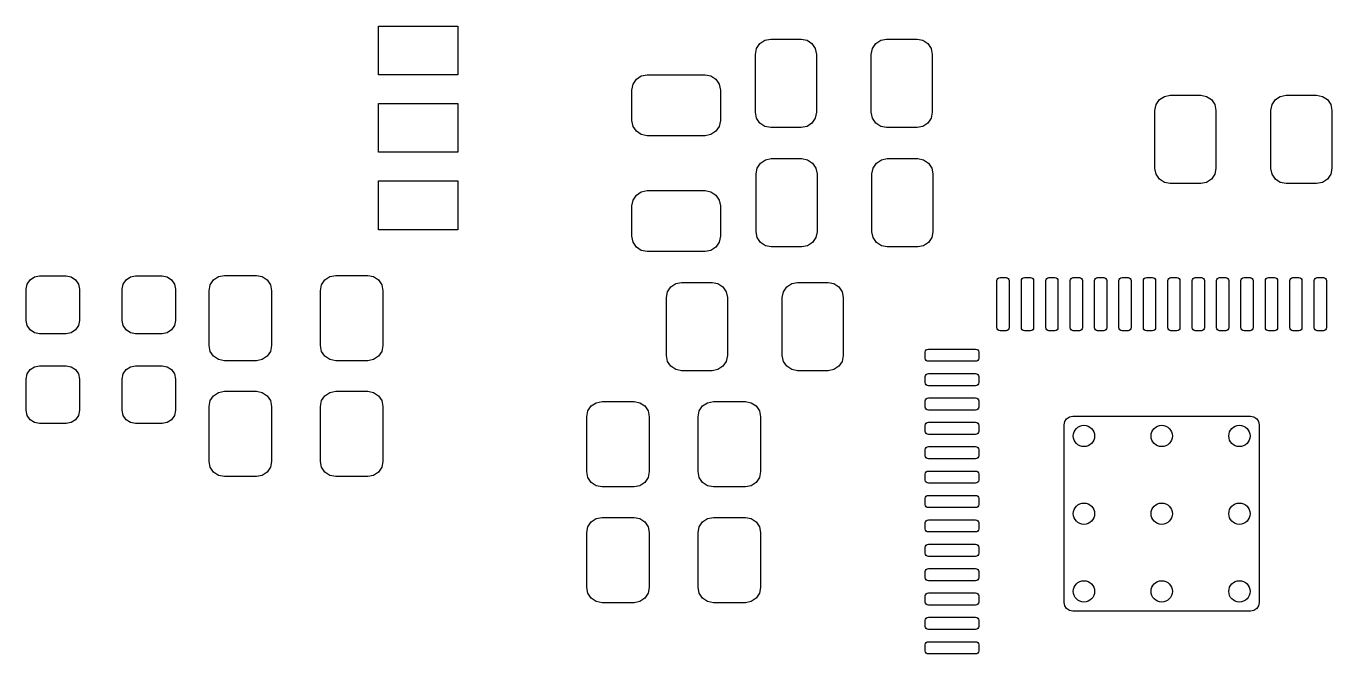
# Model space of a CAD drawing. Header units: inches. Extents: x 0.71 to 7.54, y -5.09 to -0.82.
# Drawn here: x 3.495 to 4.338, y -1.886 to -1.48 of the extents above; entities that cross this region are included whole.
import ezdxf

# ---------------------------------------------------------------- set-up
doc = ezdxf.new("R2010")
doc.units = ezdxf.units.IN
doc.header["$MEASUREMENT"] = 0
doc.layers.add('BLACK', color=250, linetype='CONTINUOUS')

msp = doc.modelspace()

# ---------------------------------------------------------------- linework, layer by layer
at = {"layer": 'BLACK', "linetype": 'CONTINUOUS'}
for p, q in [((3.7229, -1.51187), (3.7229, -1.48037)), ((3.7229, -1.48037), (3.77408, -1.48037)), ((3.77408, -1.48037), (3.77408, -1.51187)), ((3.96689, -1.49486), (3.96902, -1.49166)), ((3.96902, -1.49166), (3.97222, -1.48953)), ((3.97222, -1.48953), (3.97598, -1.48878)), ((3.97598, -1.48878), (3.99567, -1.48878)), ((3.99567, -1.48878), (3.99944, -1.48953)), ((3.99944, -1.48953), (4.00263, -1.49166)), ((4.00263, -1.49166), (4.00476, -1.49486)), ((4.04169, -1.49486), (4.04383, -1.49166)), ((4.04383, -1.49166), (4.04702, -1.48953)), ((4.04702, -1.48953), (4.05079, -1.48878)), ((4.05079, -1.48878), (4.07047, -1.48878)), ((4.07047, -1.48878), (4.07424, -1.48953)), ((4.07424, -1.48953), (4.07743, -1.49166)), ((4.07743, -1.49166), (4.07957, -1.49486)), ((3.96614, -1.49862), (3.96689, -1.49486)), ((3.96614, -1.53602), (3.96614, -1.49862)), ((4.00476, -1.49486), (4.00551, -1.49862)), ((4.00551, -1.49862), (4.00551, -1.53602)), ((4.04094, -1.49862), (4.04169, -1.49486)), ((4.04094, -1.53602), (4.04094, -1.49862)), ((4.07957, -1.49486), (4.08031, -1.49862)), ((4.08031, -1.49862), (4.08031, -1.53602)), ((3.77408, -1.51187), (3.7229, -1.51187)), ((3.88717, -1.51789), (3.8893, -1.51469)), ((3.8893, -1.51469), (3.89249, -1.51256)), ((3.89249, -1.51256), (3.89626, -1.51181)), ((3.89626, -1.51181), (3.93366, -1.51181)), ((3.93366, -1.51181), (3.93743, -1.51256)), ((3.93743, -1.51256), (3.94062, -1.51469)), ((3.94062, -1.51469), (3.94275, -1.51789)), ((3.88642, -1.52165), (3.88717, -1.51789)), ((3.88642, -1.54134), (3.88642, -1.52165)), ((3.94275, -1.51789), (3.9435, -1.52165)), ((3.9435, -1.52165), (3.9435, -1.54134)), ((4.23009, -1.52575), (4.23386, -1.525)), ((4.23386, -1.525), (4.25354, -1.525)), ((4.25354, -1.525), (4.25731, -1.52575)), ((4.30489, -1.52575), (4.30866, -1.525)), ((4.30866, -1.525), (4.32835, -1.525)), ((4.32835, -1.525), (4.33211, -1.52575)), ((3.7229, -1.56187), (3.7229, -1.53037)), ((3.7229, -1.53037), (3.77408, -1.53037)), ((3.77408, -1.53037), (3.77408, -1.56187)), ((4.22402, -1.53484), (4.22476, -1.53108)), ((4.22476, -1.53108), (4.2269, -1.52788)), ((4.2269, -1.52788), (4.23009, -1.52575)), ((4.25731, -1.52575), (4.2605, -1.52788)), ((4.2605, -1.52788), (4.26264, -1.53108)), ((4.26264, -1.53108), (4.26339, -1.53484)), ((4.29882, -1.53484), (4.29957, -1.53108)), ((4.29957, -1.53108), (4.3017, -1.52788)), ((4.3017, -1.52788), (4.30489, -1.52575)), ((4.33211, -1.52575), (4.33531, -1.52788)), ((4.33531, -1.52788), (4.33744, -1.53108)), ((4.33744, -1.53108), (4.33819, -1.53484)), ((3.88717, -1.54511), (3.88642, -1.54134)), ((3.9435, -1.54134), (3.94275, -1.54511)), ((3.96689, -1.53979), (3.96614, -1.53602)), ((3.96902, -1.54298), (3.96689, -1.53979)), ((4.00476, -1.53979), (4.00263, -1.54298)), ((4.00551, -1.53602), (4.00476, -1.53979)), ((4.04169, -1.53979), (4.04094, -1.53602)), ((4.04383, -1.54298), (4.04169, -1.53979)), ((4.07957, -1.53979), (4.07743, -1.54298)), ((4.08031, -1.53602), (4.07957, -1.53979)), ((4.22402, -1.57224), (4.22402, -1.53484)), ((4.26339, -1.53484), (4.26339, -1.57224)), ((4.29882, -1.57224), (4.29882, -1.53484)), ((4.33819, -1.53484), (4.33819, -1.57224)), ((3.8893, -1.5483), (3.88717, -1.54511)), ((3.89249, -1.55043), (3.8893, -1.5483)), ((3.89626, -1.55118), (3.89249, -1.55043)), ((3.93743, -1.55043), (3.93366, -1.55118)), ((3.94062, -1.5483), (3.93743, -1.55043)), ((3.94275, -1.54511), (3.94062, -1.5483)), ((3.97222, -1.54512), (3.96902, -1.54298)), ((3.97598, -1.54587), (3.97222, -1.54512)), ((3.99567, -1.54587), (3.97598, -1.54587)), ((3.99944, -1.54512), (3.99567, -1.54587)), ((4.00263, -1.54298), (3.99944, -1.54512)), ((4.04702, -1.54512), (4.04383, -1.54298)), ((4.05079, -1.54587), (4.04702, -1.54512)), ((4.07047, -1.54587), (4.05079, -1.54587)), ((4.07424, -1.54512), (4.07047, -1.54587)), ((4.07743, -1.54298), (4.07424, -1.54512)), ((3.93366, -1.55118), (3.89626, -1.55118)), ((3.77408, -1.56187), (3.7229, -1.56187)), ((3.96942, -1.56883), (3.97261, -1.56669)), ((3.97261, -1.56669), (3.97638, -1.56594)), ((3.97638, -1.56594), (3.99606, -1.56594)), ((3.99606, -1.56594), (3.99983, -1.56669)), ((3.99983, -1.56669), (4.00302, -1.56883)), ((4.04422, -1.56883), (4.04741, -1.56669)), ((4.04741, -1.56669), (4.05118, -1.56594)), ((4.05118, -1.56594), (4.07087, -1.56594)), ((4.07087, -1.56594), (4.07463, -1.56669)), ((4.07463, -1.56669), (4.07783, -1.56883)), ((3.96654, -1.57579), (3.96728, -1.57202)), ((3.96654, -1.61319), (3.96654, -1.57579)), ((3.96728, -1.57202), (3.96942, -1.56883)), ((4.00302, -1.56883), (4.00516, -1.57202)), ((4.00516, -1.57202), (4.00591, -1.57579)), ((4.00591, -1.57579), (4.00591, -1.61319)), ((4.04134, -1.57579), (4.04209, -1.57202)), ((4.04134, -1.61319), (4.04134, -1.57579)), ((4.04209, -1.57202), (4.04422, -1.56883)), ((4.07783, -1.56883), (4.07996, -1.57202)), ((4.07996, -1.57202), (4.08071, -1.57579)), ((4.08071, -1.57579), (4.08071, -1.61319)), ((4.22476, -1.57601), (4.22402, -1.57224)), ((4.26339, -1.57224), (4.26264, -1.57601)), ((4.29957, -1.57601), (4.29882, -1.57224)), ((4.33819, -1.57224), (4.33744, -1.57601)), ((3.7229, -1.61187), (3.7229, -1.58037)), ((3.7229, -1.58037), (3.77408, -1.58037)), ((3.77408, -1.58037), (3.77408, -1.61187)), ((4.2269, -1.5792), (4.22476, -1.57601)), ((4.23009, -1.58134), (4.2269, -1.5792)), ((4.23386, -1.58209), (4.23009, -1.58134)), ((4.25354, -1.58209), (4.23386, -1.58209)), ((4.25731, -1.58134), (4.25354, -1.58209)), ((4.2605, -1.5792), (4.25731, -1.58134)), ((4.26264, -1.57601), (4.2605, -1.5792)), ((4.3017, -1.5792), (4.29957, -1.57601)), ((4.30489, -1.58134), (4.3017, -1.5792)), ((4.30866, -1.58209), (4.30489, -1.58134)), ((4.32835, -1.58209), (4.30866, -1.58209)), ((4.33211, -1.58134), (4.32835, -1.58209)), ((4.33531, -1.5792), (4.33211, -1.58134)), ((4.33744, -1.57601), (4.33531, -1.5792)), ((3.88642, -1.59646), (3.88717, -1.59269)), ((3.88717, -1.59269), (3.8893, -1.5895)), ((3.8893, -1.5895), (3.89249, -1.58736)), ((3.89249, -1.58736), (3.89626, -1.58661)), ((3.89626, -1.58661), (3.93366, -1.58661)), ((3.93366, -1.58661), (3.93743, -1.58736)), ((3.93743, -1.58736), (3.94062, -1.5895)), ((3.94062, -1.5895), (3.94275, -1.59269)), ((3.94275, -1.59269), (3.9435, -1.59646)), ((3.88642, -1.61614), (3.88642, -1.59646)), ((3.9435, -1.59646), (3.9435, -1.61614)), ((3.77408, -1.61187), (3.7229, -1.61187)), ((3.88717, -1.61991), (3.88642, -1.61614)), ((3.9435, -1.61614), (3.94275, -1.61991)), ((3.96728, -1.61696), (3.96654, -1.61319)), ((3.96942, -1.62015), (3.96728, -1.61696)), ((4.00516, -1.61696), (4.00302, -1.62015)), ((4.00591, -1.61319), (4.00516, -1.61696)), ((4.04209, -1.61696), (4.04134, -1.61319)), ((4.04422, -1.62015), (4.04209, -1.61696)), ((4.07996, -1.61696), (4.07783, -1.62015)), ((4.08071, -1.61319), (4.07996, -1.61696)), ((3.8893, -1.6231), (3.88717, -1.61991)), ((3.89249, -1.62524), (3.8893, -1.6231)), ((3.89626, -1.62598), (3.89249, -1.62524)), ((3.93366, -1.62598), (3.89626, -1.62598)), ((3.93743, -1.62524), (3.93366, -1.62598)), ((3.94062, -1.6231), (3.93743, -1.62524)), ((3.94275, -1.61991), (3.94062, -1.6231)), ((3.97261, -1.62228), (3.96942, -1.62015)), ((3.97638, -1.62303), (3.97261, -1.62228)), ((3.99606, -1.62303), (3.97638, -1.62303)), ((3.99983, -1.62228), (3.99606, -1.62303)), ((4.00302, -1.62015), (3.99983, -1.62228)), ((4.04741, -1.62228), (4.04422, -1.62015)), ((4.05118, -1.62303), (4.04741, -1.62228)), ((4.07087, -1.62303), (4.05118, -1.62303)), ((4.07463, -1.62228), (4.07087, -1.62303)), ((4.07783, -1.62015), (4.07463, -1.62228)), ((3.49796, -1.64422), (3.50075, -1.64236)), ((3.50075, -1.64236), (3.50405, -1.6417)), ((3.50405, -1.6417), (3.52127, -1.6417)), ((3.52127, -1.6417), (3.52457, -1.64236)), ((3.52457, -1.64236), (3.52736, -1.64422)), ((3.55996, -1.64422), (3.56276, -1.64236)), ((3.56276, -1.64236), (3.56605, -1.6417)), ((3.56605, -1.6417), (3.58328, -1.6417)), ((3.58328, -1.6417), (3.58657, -1.64236)), ((3.58657, -1.64236), (3.58937, -1.64422)), ((3.61643, -1.64428), (3.61962, -1.64214)), ((3.61962, -1.64214), (3.62339, -1.64139)), ((3.62339, -1.64139), (3.64406, -1.64139)), ((3.64406, -1.64139), (3.64782, -1.64214)), ((3.64782, -1.64214), (3.65101, -1.64428)), ((3.68828, -1.64428), (3.69147, -1.64214)), ((3.69147, -1.64214), (3.69524, -1.64139)), ((3.69524, -1.64139), (3.71591, -1.64139)), ((3.71591, -1.64139), (3.71967, -1.64214)), ((3.71967, -1.64214), (3.72287, -1.64428)), ((4.1222, -1.64393), (4.12262, -1.64329)), ((4.12262, -1.64329), (4.12326, -1.64287)), ((4.12326, -1.64287), (4.12402, -1.64272)), ((4.12402, -1.64272), (4.12795, -1.64272)), ((4.12795, -1.64272), (4.12871, -1.64287)), ((4.12871, -1.64287), (4.12934, -1.64329)), ((4.12934, -1.64329), (4.12977, -1.64393)), ((4.13795, -1.64393), (4.13837, -1.64329)), ((4.13837, -1.64329), (4.13901, -1.64287)), ((4.13901, -1.64287), (4.13976, -1.64272)), ((4.13976, -1.64272), (4.1437, -1.64272)), ((4.1437, -1.64272), (4.14445, -1.64287)), ((4.14445, -1.64287), (4.14509, -1.64329)), ((4.14509, -1.64329), (4.14552, -1.64393)), ((4.15369, -1.64393), (4.15412, -1.64329)), ((4.15412, -1.64329), (4.15476, -1.64287)), ((4.15476, -1.64287), (4.15551, -1.64272)), ((4.15551, -1.64272), (4.15945, -1.64272)), ((4.15945, -1.64272), (4.1602, -1.64287)), ((4.1602, -1.64287), (4.16084, -1.64329)), ((4.16084, -1.64329), (4.16127, -1.64393)), ((4.16944, -1.64393), (4.16987, -1.64329)), ((4.16987, -1.64329), (4.17051, -1.64287)), ((4.17051, -1.64287), (4.17126, -1.64272)), ((4.17126, -1.64272), (4.1752, -1.64272)), ((4.1752, -1.64272), (4.17595, -1.64287)), ((4.17595, -1.64287), (4.17659, -1.64329)), ((4.17659, -1.64329), (4.17702, -1.64393)), ((4.18519, -1.64393), (4.18562, -1.64329)), ((4.18562, -1.64329), (4.18625, -1.64287)), ((4.18625, -1.64287), (4.18701, -1.64272)), ((4.18701, -1.64272), (4.19094, -1.64272)), ((4.19094, -1.64272), (4.1917, -1.64287)), ((4.1917, -1.64287), (4.19234, -1.64329)), ((4.19234, -1.64329), (4.19276, -1.64393)), ((4.20094, -1.64393), (4.20136, -1.64329)), ((4.20136, -1.64329), (4.202, -1.64287)), ((4.202, -1.64287), (4.20276, -1.64272)), ((4.20276, -1.64272), (4.20669, -1.64272)), ((4.20669, -1.64272), (4.20745, -1.64287)), ((4.20745, -1.64287), (4.20808, -1.64329)), ((4.20808, -1.64329), (4.20851, -1.64393)), ((4.21669, -1.64393), (4.21711, -1.64329)), ((4.21711, -1.64329), (4.21775, -1.64287)), ((4.21775, -1.64287), (4.2185, -1.64272)), ((4.2185, -1.64272), (4.22244, -1.64272)), ((4.22244, -1.64272), (4.22319, -1.64287)), ((4.22319, -1.64287), (4.22383, -1.64329)), ((4.22383, -1.64329), (4.22426, -1.64393)), ((4.23243, -1.64393), (4.23286, -1.64329)), ((4.23286, -1.64329), (4.2335, -1.64287)), ((4.2335, -1.64287), (4.23425, -1.64272)), ((4.23425, -1.64272), (4.23819, -1.64272)), ((4.23819, -1.64272), (4.23894, -1.64287)), ((4.23894, -1.64287), (4.23958, -1.64329)), ((4.23958, -1.64329), (4.24001, -1.64393)), ((4.24818, -1.64393), (4.24861, -1.64329)), ((4.24861, -1.64329), (4.24925, -1.64287)), ((4.24925, -1.64287), (4.25, -1.64272)), ((4.25, -1.64272), (4.25394, -1.64272)), ((4.25394, -1.64272), (4.25469, -1.64287)), ((4.25469, -1.64287), (4.25533, -1.64329)), ((4.25533, -1.64329), (4.25576, -1.64393)), ((4.26393, -1.64393), (4.26436, -1.64329)), ((4.26436, -1.64329), (4.26499, -1.64287)), ((4.26499, -1.64287), (4.26575, -1.64272)), ((4.26575, -1.64272), (4.26969, -1.64272)), ((4.26969, -1.64272), (4.27044, -1.64287)), ((4.27044, -1.64287), (4.27108, -1.64329)), ((4.27108, -1.64329), (4.2715, -1.64393)), ((4.27968, -1.64393), (4.2801, -1.64329)), ((4.2801, -1.64329), (4.28074, -1.64287)), ((4.28074, -1.64287), (4.2815, -1.64272)), ((4.2815, -1.64272), (4.28543, -1.64272)), ((4.28543, -1.64272), (4.28619, -1.64287)), ((4.28619, -1.64287), (4.28683, -1.64329)), ((4.28683, -1.64329), (4.28725, -1.64393)), ((4.29543, -1.64393), (4.29585, -1.64329)), ((4.29585, -1.64329), (4.29649, -1.64287)), ((4.29649, -1.64287), (4.29724, -1.64272)), ((4.29724, -1.64272), (4.30118, -1.64272)), ((4.30118, -1.64272), (4.30193, -1.64287)), ((4.30193, -1.64287), (4.30257, -1.64329)), ((4.30257, -1.64329), (4.303, -1.64393)), ((4.31117, -1.64393), (4.3116, -1.64329)), ((4.3116, -1.64329), (4.31224, -1.64287)), ((4.31224, -1.64287), (4.31299, -1.64272)), ((4.31299, -1.64272), (4.31693, -1.64272)), ((4.31693, -1.64272), (4.31768, -1.64287)), ((4.31768, -1.64287), (4.31832, -1.64329)), ((4.31832, -1.64329), (4.31875, -1.64393)), ((4.32692, -1.64393), (4.32735, -1.64329)), ((4.32735, -1.64329), (4.32799, -1.64287)), ((4.32799, -1.64287), (4.32874, -1.64272)), ((4.32874, -1.64272), (4.33268, -1.64272)), ((4.33268, -1.64272), (4.33343, -1.64287)), ((4.33343, -1.64287), (4.33407, -1.64329)), ((4.33407, -1.64329), (4.3345, -1.64393)), ((3.49543, -1.65031), (3.49609, -1.64702)), ((3.49543, -1.67049), (3.49543, -1.65031)), ((3.49609, -1.64702), (3.49796, -1.64422)), ((3.52736, -1.64422), (3.52923, -1.64702)), ((3.52923, -1.64702), (3.52988, -1.65031)), ((3.52988, -1.65031), (3.52988, -1.67049)), ((3.55744, -1.65031), (3.5581, -1.64702)), ((3.55744, -1.67049), (3.55744, -1.65031)), ((3.5581, -1.64702), (3.55996, -1.64422)), ((3.58937, -1.64422), (3.59123, -1.64702)), ((3.59123, -1.64702), (3.59189, -1.65031)), ((3.59189, -1.65031), (3.59189, -1.67049)), ((3.61354, -1.65124), (3.61429, -1.64747)), ((3.61354, -1.68667), (3.61354, -1.65124)), ((3.61429, -1.64747), (3.61643, -1.64428)), ((3.65101, -1.64428), (3.65315, -1.64747)), ((3.65315, -1.64747), (3.6539, -1.65124)), ((3.6539, -1.65124), (3.6539, -1.68667)), ((3.68539, -1.65124), (3.68614, -1.64747)), ((3.68539, -1.68667), (3.68539, -1.65124)), ((3.68614, -1.64747), (3.68828, -1.64428)), ((3.72287, -1.64428), (3.725, -1.64747)), ((3.725, -1.64747), (3.72575, -1.65124)), ((3.72575, -1.65124), (3.72575, -1.68667)), ((3.90941, -1.65194), (3.91154, -1.64875)), ((3.91154, -1.64875), (3.91474, -1.64662)), ((3.91474, -1.64662), (3.9185, -1.64587)), ((3.9185, -1.64587), (3.93819, -1.64587)), ((3.93819, -1.64587), (3.94196, -1.64662)), ((3.94196, -1.64662), (3.94515, -1.64875)), ((3.94515, -1.64875), (3.94728, -1.65194)), ((3.98421, -1.65194), (3.98635, -1.64875)), ((3.98635, -1.64875), (3.98954, -1.64662)), ((3.98954, -1.64662), (3.99331, -1.64587)), ((3.99331, -1.64587), (4.01299, -1.64587)), ((4.01299, -1.64587), (4.01676, -1.64662)), ((4.01676, -1.64662), (4.01995, -1.64875)), ((4.01995, -1.64875), (4.02209, -1.65194)), ((4.12205, -1.64469), (4.1222, -1.64393)), ((4.12205, -1.6752), (4.12205, -1.64469)), ((4.12977, -1.64393), (4.12992, -1.64469)), ((4.12992, -1.64469), (4.12992, -1.6752)), ((4.1378, -1.64469), (4.13795, -1.64393)), ((4.1378, -1.6752), (4.1378, -1.64469)), ((4.14552, -1.64393), (4.14567, -1.64469)), ((4.14567, -1.64469), (4.14567, -1.6752)), ((4.15354, -1.64469), (4.15369, -1.64393)), ((4.15354, -1.6752), (4.15354, -1.64469)), ((4.16127, -1.64393), (4.16142, -1.64469)), ((4.16142, -1.64469), (4.16142, -1.6752)), ((4.16929, -1.64469), (4.16944, -1.64393)), ((4.16929, -1.6752), (4.16929, -1.64469)), ((4.17702, -1.64393), (4.17717, -1.64469)), ((4.17717, -1.64469), (4.17717, -1.6752)), ((4.18504, -1.64469), (4.18519, -1.64393)), ((4.18504, -1.6752), (4.18504, -1.64469)), ((4.19276, -1.64393), (4.19291, -1.64469)), ((4.19291, -1.64469), (4.19291, -1.6752)), ((4.20079, -1.64469), (4.20094, -1.64393)), ((4.20079, -1.6752), (4.20079, -1.64469)), ((4.20851, -1.64393), (4.20866, -1.64469)), ((4.20866, -1.64469), (4.20866, -1.6752)), ((4.21654, -1.64469), (4.21669, -1.64393)), ((4.21654, -1.6752), (4.21654, -1.64469)), ((4.22426, -1.64393), (4.22441, -1.64469)), ((4.22441, -1.64469), (4.22441, -1.6752)), ((4.23228, -1.64469), (4.23243, -1.64393)), ((4.23228, -1.6752), (4.23228, -1.64469)), ((4.24001, -1.64393), (4.24016, -1.64469)), ((4.24016, -1.64469), (4.24016, -1.6752)), ((4.24803, -1.64469), (4.24818, -1.64393)), ((4.24803, -1.6752), (4.24803, -1.64469)), ((4.25576, -1.64393), (4.25591, -1.64469)), ((4.25591, -1.64469), (4.25591, -1.6752)), ((4.26378, -1.64469), (4.26393, -1.64393)), ((4.26378, -1.6752), (4.26378, -1.64469)), ((4.2715, -1.64393), (4.27165, -1.64469)), ((4.27165, -1.64469), (4.27165, -1.6752)), ((4.27953, -1.64469), (4.27968, -1.64393)), ((4.27953, -1.6752), (4.27953, -1.64469)), ((4.28725, -1.64393), (4.2874, -1.64469)), ((4.2874, -1.64469), (4.2874, -1.6752)), ((4.29528, -1.64469), (4.29543, -1.64393)), ((4.29528, -1.6752), (4.29528, -1.64469)), ((4.303, -1.64393), (4.30315, -1.64469)), ((4.30315, -1.64469), (4.30315, -1.6752)), ((4.31102, -1.64469), (4.31117, -1.64393)), ((4.31102, -1.6752), (4.31102, -1.64469)), ((4.31875, -1.64393), (4.3189, -1.64469)), ((4.3189, -1.64469), (4.3189, -1.6752)), ((4.32677, -1.64469), (4.32692, -1.64393)), ((4.32677, -1.6752), (4.32677, -1.64469)), ((4.3345, -1.64393), (4.33465, -1.64469)), ((4.33465, -1.64469), (4.33465, -1.6752)), ((3.90866, -1.65571), (3.90941, -1.65194)), ((3.90866, -1.69311), (3.90866, -1.65571)), ((3.94728, -1.65194), (3.94803, -1.65571)), ((3.94803, -1.65571), (3.94803, -1.69311)), ((3.98346, -1.65571), (3.98421, -1.65194)), ((3.98346, -1.69311), (3.98346, -1.65571)), ((4.02209, -1.65194), (4.02283, -1.65571)), ((4.02283, -1.65571), (4.02283, -1.69311)), ((3.49609, -1.67379), (3.49543, -1.67049)), ((3.49796, -1.67658), (3.49609, -1.67379)), ((3.50075, -1.67845), (3.49796, -1.67658)), ((3.52736, -1.67658), (3.52457, -1.67845)), ((3.52923, -1.67379), (3.52736, -1.67658)), ((3.52988, -1.67049), (3.52923, -1.67379)), ((3.5581, -1.67379), (3.55744, -1.67049)), ((3.55996, -1.67658), (3.5581, -1.67379)), ((3.56276, -1.67845), (3.55996, -1.67658)), ((3.58937, -1.67658), (3.58657, -1.67845)), ((3.59123, -1.67379), (3.58937, -1.67658)), ((3.59189, -1.67049), (3.59123, -1.67379)), ((4.1222, -1.67595), (4.12205, -1.6752)), ((4.12262, -1.67659), (4.1222, -1.67595)), ((4.12326, -1.67702), (4.12262, -1.67659)), ((4.12402, -1.67717), (4.12326, -1.67702)), ((4.12871, -1.67702), (4.12795, -1.67717)), ((4.12934, -1.67659), (4.12871, -1.67702)), ((4.12977, -1.67595), (4.12934, -1.67659)), ((4.12992, -1.6752), (4.12977, -1.67595)), ((4.13795, -1.67595), (4.1378, -1.6752)), ((4.13837, -1.67659), (4.13795, -1.67595)), ((4.13901, -1.67702), (4.13837, -1.67659)), ((4.13976, -1.67717), (4.13901, -1.67702)), ((4.14445, -1.67702), (4.1437, -1.67717)), ((4.14509, -1.67659), (4.14445, -1.67702)), ((4.14552, -1.67595), (4.14509, -1.67659)), ((4.14567, -1.6752), (4.14552, -1.67595)), ((4.15369, -1.67595), (4.15354, -1.6752)), ((4.15412, -1.67659), (4.15369, -1.67595)), ((4.15476, -1.67702), (4.15412, -1.67659)), ((4.15551, -1.67717), (4.15476, -1.67702)), ((4.1602, -1.67702), (4.15945, -1.67717)), ((4.16084, -1.67659), (4.1602, -1.67702)), ((4.16127, -1.67595), (4.16084, -1.67659)), ((4.16142, -1.6752), (4.16127, -1.67595)), ((4.16944, -1.67595), (4.16929, -1.6752)), ((4.16987, -1.67659), (4.16944, -1.67595)), ((4.17051, -1.67702), (4.16987, -1.67659)), ((4.17126, -1.67717), (4.17051, -1.67702)), ((4.17595, -1.67702), (4.1752, -1.67717)), ((4.17659, -1.67659), (4.17595, -1.67702)), ((4.17702, -1.67595), (4.17659, -1.67659)), ((4.17717, -1.6752), (4.17702, -1.67595)), ((4.18519, -1.67595), (4.18504, -1.6752)), ((4.18562, -1.67659), (4.18519, -1.67595)), ((4.18625, -1.67702), (4.18562, -1.67659)), ((4.18701, -1.67717), (4.18625, -1.67702)), ((4.1917, -1.67702), (4.19094, -1.67717)), ((4.19234, -1.67659), (4.1917, -1.67702)), ((4.19276, -1.67595), (4.19234, -1.67659)), ((4.19291, -1.6752), (4.19276, -1.67595)), ((4.20094, -1.67595), (4.20079, -1.6752)), ((4.20136, -1.67659), (4.20094, -1.67595)), ((4.202, -1.67702), (4.20136, -1.67659)), ((4.20276, -1.67717), (4.202, -1.67702)), ((4.20745, -1.67702), (4.20669, -1.67717)), ((4.20808, -1.67659), (4.20745, -1.67702)), ((4.20851, -1.67595), (4.20808, -1.67659)), ((4.20866, -1.6752), (4.20851, -1.67595)), ((4.21669, -1.67595), (4.21654, -1.6752)), ((4.21711, -1.67659), (4.21669, -1.67595)), ((4.21775, -1.67702), (4.21711, -1.67659)), ((4.2185, -1.67717), (4.21775, -1.67702)), ((4.22319, -1.67702), (4.22244, -1.67717)), ((4.22383, -1.67659), (4.22319, -1.67702)), ((4.22426, -1.67595), (4.22383, -1.67659)), ((4.22441, -1.6752), (4.22426, -1.67595)), ((4.23243, -1.67595), (4.23228, -1.6752)), ((4.23286, -1.67659), (4.23243, -1.67595)), ((4.2335, -1.67702), (4.23286, -1.67659)), ((4.23425, -1.67717), (4.2335, -1.67702)), ((4.23894, -1.67702), (4.23819, -1.67717)), ((4.23958, -1.67659), (4.23894, -1.67702)), ((4.24001, -1.67595), (4.23958, -1.67659)), ((4.24016, -1.6752), (4.24001, -1.67595)), ((4.24818, -1.67595), (4.24803, -1.6752)), ((4.24861, -1.67659), (4.24818, -1.67595)), ((4.24925, -1.67702), (4.24861, -1.67659)), ((4.25, -1.67717), (4.24925, -1.67702)), ((4.25469, -1.67702), (4.25394, -1.67717)), ((4.25533, -1.67659), (4.25469, -1.67702)), ((4.25576, -1.67595), (4.25533, -1.67659)), ((4.25591, -1.6752), (4.25576, -1.67595)), ((4.26393, -1.67595), (4.26378, -1.6752)), ((4.26436, -1.67659), (4.26393, -1.67595)), ((4.26499, -1.67702), (4.26436, -1.67659)), ((4.26575, -1.67717), (4.26499, -1.67702)), ((4.27044, -1.67702), (4.26969, -1.67717)), ((4.27108, -1.67659), (4.27044, -1.67702)), ((4.2715, -1.67595), (4.27108, -1.67659)), ((4.27165, -1.6752), (4.2715, -1.67595)), ((4.27968, -1.67595), (4.27953, -1.6752)), ((4.2801, -1.67659), (4.27968, -1.67595)), ((4.28074, -1.67702), (4.2801, -1.67659)), ((4.2815, -1.67717), (4.28074, -1.67702)), ((4.28619, -1.67702), (4.28543, -1.67717)), ((4.28683, -1.67659), (4.28619, -1.67702)), ((4.28725, -1.67595), (4.28683, -1.67659)), ((4.2874, -1.6752), (4.28725, -1.67595)), ((4.29543, -1.67595), (4.29528, -1.6752)), ((4.29585, -1.67659), (4.29543, -1.67595)), ((4.29649, -1.67702), (4.29585, -1.67659)), ((4.29724, -1.67717), (4.29649, -1.67702)), ((4.30193, -1.67702), (4.30118, -1.67717)), ((4.30257, -1.67659), (4.30193, -1.67702)), ((4.303, -1.67595), (4.30257, -1.67659)), ((4.30315, -1.6752), (4.303, -1.67595)), ((4.31117, -1.67595), (4.31102, -1.6752)), ((4.3116, -1.67659), (4.31117, -1.67595)), ((4.31224, -1.67702), (4.3116, -1.67659)), ((4.31299, -1.67717), (4.31224, -1.67702)), ((4.31768, -1.67702), (4.31693, -1.67717)), ((4.31832, -1.67659), (4.31768, -1.67702)), ((4.31875, -1.67595), (4.31832, -1.67659)), ((4.3189, -1.6752), (4.31875, -1.67595)), ((4.32692, -1.67595), (4.32677, -1.6752)), ((4.32735, -1.67659), (4.32692, -1.67595)), ((4.32799, -1.67702), (4.32735, -1.67659)), ((4.32874, -1.67717), (4.32799, -1.67702)), ((4.33343, -1.67702), (4.33268, -1.67717)), ((4.33407, -1.67659), (4.33343, -1.67702)), ((4.3345, -1.67595), (4.33407, -1.67659)), ((4.33465, -1.6752), (4.3345, -1.67595)), ((3.50405, -1.6791), (3.50075, -1.67845)), ((3.52127, -1.6791), (3.50405, -1.6791)), ((3.52457, -1.67845), (3.52127, -1.6791)), ((3.56605, -1.6791), (3.56276, -1.67845)), ((3.58328, -1.6791), (3.56605, -1.6791)), ((3.58657, -1.67845), (3.58328, -1.6791)), ((4.12795, -1.67717), (4.12402, -1.67717)), ((4.1437, -1.67717), (4.13976, -1.67717)), ((4.15945, -1.67717), (4.15551, -1.67717)), ((4.1752, -1.67717), (4.17126, -1.67717)), ((4.19094, -1.67717), (4.18701, -1.67717)), ((4.20669, -1.67717), (4.20276, -1.67717)), ((4.22244, -1.67717), (4.2185, -1.67717)), ((4.23819, -1.67717), (4.23425, -1.67717)), ((4.25394, -1.67717), (4.25, -1.67717)), ((4.26969, -1.67717), (4.26575, -1.67717)), ((4.28543, -1.67717), (4.2815, -1.67717)), ((4.30118, -1.67717), (4.29724, -1.67717)), ((4.31693, -1.67717), (4.31299, -1.67717)), ((4.33268, -1.67717), (4.32874, -1.67717)), ((3.61429, -1.69044), (3.61354, -1.68667)), ((3.61643, -1.69363), (3.61429, -1.69044)), ((3.61962, -1.69576), (3.61643, -1.69363)), ((3.65101, -1.69363), (3.64782, -1.69576)), ((3.65315, -1.69044), (3.65101, -1.69363)), ((3.6539, -1.68667), (3.65315, -1.69044)), ((3.68614, -1.69044), (3.68539, -1.68667)), ((3.68828, -1.69363), (3.68614, -1.69044)), ((3.69147, -1.69576), (3.68828, -1.69363)), ((3.72287, -1.69363), (3.71967, -1.69576)), ((3.725, -1.69044), (3.72287, -1.69363)), ((3.72575, -1.68667), (3.725, -1.69044)), ((3.90941, -1.69688), (3.90866, -1.69311)), ((3.94803, -1.69311), (3.94728, -1.69688)), ((3.98421, -1.69688), (3.98346, -1.69311)), ((4.02283, -1.69311), (4.02209, -1.69688)), ((4.07579, -1.69094), (4.07594, -1.69019)), ((4.07579, -1.69488), (4.07579, -1.69094)), ((4.07594, -1.69019), (4.07636, -1.68955)), ((4.07636, -1.68955), (4.077, -1.68913)), ((4.077, -1.68913), (4.07776, -1.68898)), ((4.07776, -1.68898), (4.10827, -1.68898)), ((4.10827, -1.68898), (4.10902, -1.68913)), ((4.10902, -1.68913), (4.10966, -1.68955)), ((4.10966, -1.68955), (4.11009, -1.69019)), ((4.11009, -1.69019), (4.11024, -1.69094)), ((4.11024, -1.69094), (4.11024, -1.69488)), ((3.49609, -1.70502), (3.49796, -1.70222)), ((3.49796, -1.70222), (3.50075, -1.70036)), ((3.50075, -1.70036), (3.50405, -1.6997)), ((3.50405, -1.6997), (3.52127, -1.6997)), ((3.52127, -1.6997), (3.52457, -1.70036)), ((3.52457, -1.70036), (3.52736, -1.70222)), ((3.52736, -1.70222), (3.52923, -1.70502)), ((3.5581, -1.70502), (3.55996, -1.70222)), ((3.55996, -1.70222), (3.56276, -1.70036)), ((3.56276, -1.70036), (3.56605, -1.6997)), ((3.56605, -1.6997), (3.58328, -1.6997)), ((3.58328, -1.6997), (3.58657, -1.70036)), ((3.58657, -1.70036), (3.58937, -1.70222)), ((3.58937, -1.70222), (3.59123, -1.70502)), ((3.62339, -1.69651), (3.61962, -1.69576)), ((3.64406, -1.69651), (3.62339, -1.69651)), ((3.64782, -1.69576), (3.64406, -1.69651)), ((3.69524, -1.69651), (3.69147, -1.69576)), ((3.71591, -1.69651), (3.69524, -1.69651)), ((3.71967, -1.69576), (3.71591, -1.69651)), ((3.91154, -1.70007), (3.90941, -1.69688)), ((3.91474, -1.7022), (3.91154, -1.70007)), ((3.9185, -1.70295), (3.91474, -1.7022)), ((3.94196, -1.7022), (3.93819, -1.70295)), ((3.94515, -1.70007), (3.94196, -1.7022)), ((3.94728, -1.69688), (3.94515, -1.70007)), ((3.98635, -1.70007), (3.98421, -1.69688)), ((3.98954, -1.7022), (3.98635, -1.70007)), ((3.99331, -1.70295), (3.98954, -1.7022)), ((4.01676, -1.7022), (4.01299, -1.70295)), ((4.01995, -1.70007), (4.01676, -1.7022)), ((4.02209, -1.69688), (4.01995, -1.70007)), ((4.07594, -1.69564), (4.07579, -1.69488)), ((4.07636, -1.69627), (4.07594, -1.69564)), ((4.077, -1.6967), (4.07636, -1.69627)), ((4.07776, -1.69685), (4.077, -1.6967)), ((4.10827, -1.69685), (4.07776, -1.69685)), ((4.10902, -1.6967), (4.10827, -1.69685)), ((4.10966, -1.69627), (4.10902, -1.6967)), ((4.11009, -1.69564), (4.10966, -1.69627)), ((4.11024, -1.69488), (4.11009, -1.69564)), ((3.49543, -1.70831), (3.49609, -1.70502)), ((3.49543, -1.72849), (3.49543, -1.70831)), ((3.52923, -1.70502), (3.52988, -1.70831)), ((3.52988, -1.70831), (3.52988, -1.72849)), ((3.55744, -1.70831), (3.5581, -1.70502)), ((3.55744, -1.72849), (3.55744, -1.70831)), ((3.59123, -1.70502), (3.59189, -1.70831)), ((3.59189, -1.70831), (3.59189, -1.72849)), ((3.93819, -1.70295), (3.9185, -1.70295)), ((4.01299, -1.70295), (3.99331, -1.70295)), ((4.07579, -1.70669), (4.07594, -1.70594)), ((4.07579, -1.71063), (4.07579, -1.70669)), ((4.07594, -1.71138), (4.07579, -1.71063)), ((4.07594, -1.70594), (4.07636, -1.7053)), ((4.07636, -1.7053), (4.077, -1.70487)), ((4.077, -1.70487), (4.07776, -1.70472)), ((4.07776, -1.70472), (4.10827, -1.70472)), ((4.10827, -1.70472), (4.10902, -1.70487)), ((4.10902, -1.70487), (4.10966, -1.7053)), ((4.10966, -1.7053), (4.11009, -1.70594)), ((4.11009, -1.70594), (4.11024, -1.70669)), ((4.11024, -1.71063), (4.11009, -1.71138)), ((4.11024, -1.70669), (4.11024, -1.71063)), ((3.61429, -1.72227), (3.61643, -1.71908)), ((3.61643, -1.71908), (3.61962, -1.71695)), ((3.61962, -1.71695), (3.62339, -1.7162)), ((3.62339, -1.7162), (3.64406, -1.7162)), ((3.64406, -1.7162), (3.64782, -1.71695)), ((3.64782, -1.71695), (3.65101, -1.71908)), ((3.65101, -1.71908), (3.65315, -1.72227)), ((3.68614, -1.72227), (3.68828, -1.71908)), ((3.68828, -1.71908), (3.69147, -1.71695)), ((3.69147, -1.71695), (3.69524, -1.7162)), ((3.69524, -1.7162), (3.71591, -1.7162)), ((3.71591, -1.7162), (3.71967, -1.71695)), ((3.71967, -1.71695), (3.72287, -1.71908)), ((3.72287, -1.71908), (3.725, -1.72227)), ((4.07636, -1.71202), (4.07594, -1.71138)), ((4.077, -1.71245), (4.07636, -1.71202)), ((4.07776, -1.7126), (4.077, -1.71245)), ((4.10827, -1.7126), (4.07776, -1.7126)), ((4.10902, -1.71245), (4.10827, -1.7126)), ((4.10966, -1.71202), (4.10902, -1.71245)), ((4.11009, -1.71138), (4.10966, -1.71202)), ((3.61354, -1.72604), (3.61429, -1.72227)), ((3.61354, -1.76147), (3.61354, -1.72604)), ((3.65315, -1.72227), (3.6539, -1.72604)), ((3.6539, -1.72604), (3.6539, -1.76147)), ((3.68539, -1.72604), (3.68614, -1.72227)), ((3.68539, -1.76147), (3.68539, -1.72604)), ((3.725, -1.72227), (3.72575, -1.72604)), ((3.72575, -1.72604), (3.72575, -1.76147)), ((3.85803, -1.72891), (3.86017, -1.72572)), ((3.86017, -1.72572), (3.86336, -1.72358)), ((3.86336, -1.72358), (3.86713, -1.72283)), ((3.86713, -1.72283), (3.8878, -1.72283)), ((3.8878, -1.72283), (3.89156, -1.72358)), ((3.89156, -1.72358), (3.89475, -1.72572)), ((3.89475, -1.72572), (3.89689, -1.72891)), ((3.92988, -1.72891), (3.93202, -1.72572)), ((3.93202, -1.72572), (3.93521, -1.72358)), ((3.93521, -1.72358), (3.93898, -1.72283)), ((3.93898, -1.72283), (3.95965, -1.72283)), ((3.95965, -1.72283), (3.96341, -1.72358)), ((3.96341, -1.72358), (3.96661, -1.72572)), ((3.96661, -1.72572), (3.96874, -1.72891)), ((4.07579, -1.72244), (4.07594, -1.72169)), ((4.07579, -1.72638), (4.07579, -1.72244)), ((4.07594, -1.72713), (4.07579, -1.72638)), ((4.07594, -1.72169), (4.07636, -1.72105)), ((4.07636, -1.72777), (4.07594, -1.72713)), ((4.07636, -1.72105), (4.077, -1.72062)), ((4.077, -1.72062), (4.07776, -1.72047)), ((4.07776, -1.72047), (4.10827, -1.72047)), ((4.10827, -1.72047), (4.10902, -1.72062)), ((4.10902, -1.72062), (4.10966, -1.72105)), ((4.10966, -1.72105), (4.11009, -1.72169)), ((4.11009, -1.72713), (4.10966, -1.72777)), ((4.11009, -1.72169), (4.11024, -1.72244)), ((4.11024, -1.72638), (4.11009, -1.72713)), ((4.11024, -1.72244), (4.11024, -1.72638)), ((3.49609, -1.73179), (3.49543, -1.72849)), ((3.49796, -1.73458), (3.49609, -1.73179)), ((3.50075, -1.73645), (3.49796, -1.73458)), ((3.52736, -1.73458), (3.52457, -1.73645)), ((3.52923, -1.73179), (3.52736, -1.73458)), ((3.52988, -1.72849), (3.52923, -1.73179)), ((3.5581, -1.73179), (3.55744, -1.72849)), ((3.55996, -1.73458), (3.5581, -1.73179)), ((3.56276, -1.73645), (3.55996, -1.73458)), ((3.58937, -1.73458), (3.58657, -1.73645)), ((3.59123, -1.73179), (3.58937, -1.73458)), ((3.59189, -1.72849), (3.59123, -1.73179)), ((3.85728, -1.73268), (3.85803, -1.72891)), ((3.85728, -1.76811), (3.85728, -1.73268)), ((3.89689, -1.72891), (3.89764, -1.73268)), ((3.89764, -1.73268), (3.89764, -1.76811)), ((3.92913, -1.73268), (3.92988, -1.72891)), ((3.92913, -1.76811), (3.92913, -1.73268)), ((3.96874, -1.72891), (3.96949, -1.73268)), ((3.96949, -1.73268), (3.96949, -1.76811)), ((4.077, -1.7282), (4.07636, -1.72777)), ((4.07776, -1.72835), (4.077, -1.7282)), ((4.10827, -1.72835), (4.07776, -1.72835)), ((4.10902, -1.7282), (4.10827, -1.72835)), ((4.10966, -1.72777), (4.10902, -1.7282)), ((4.16535, -1.73795), (4.16579, -1.73578)), ((4.16579, -1.73578), (4.16701, -1.73394)), ((4.16701, -1.73394), (4.16885, -1.73272)), ((4.16885, -1.73272), (4.17102, -1.73228)), ((4.17102, -1.73228), (4.28567, -1.73228)), ((4.28567, -1.73228), (4.28784, -1.73272)), ((4.28784, -1.73272), (4.28968, -1.73394)), ((4.28968, -1.73394), (4.29091, -1.73578)), ((4.29091, -1.73578), (4.29134, -1.73795)), ((3.50405, -1.7371), (3.50075, -1.73645)), ((3.52127, -1.7371), (3.50405, -1.7371)), ((3.52457, -1.73645), (3.52127, -1.7371)), ((3.56605, -1.7371), (3.56276, -1.73645)), ((3.58328, -1.7371), (3.56605, -1.7371)), ((3.58657, -1.73645), (3.58328, -1.7371)), ((4.07579, -1.73819), (4.07594, -1.73744)), ((4.07579, -1.74213), (4.07579, -1.73819)), ((4.07594, -1.74288), (4.07579, -1.74213)), ((4.07594, -1.73744), (4.07636, -1.7368)), ((4.07636, -1.74352), (4.07594, -1.74288)), ((4.07636, -1.7368), (4.077, -1.73637)), ((4.077, -1.74394), (4.07636, -1.74352)), ((4.077, -1.73637), (4.07776, -1.73622)), ((4.07776, -1.74409), (4.077, -1.74394)), ((4.07776, -1.73622), (4.10827, -1.73622)), ((4.10827, -1.74409), (4.07776, -1.74409)), ((4.10827, -1.73622), (4.10902, -1.73637)), ((4.10902, -1.74394), (4.10827, -1.74409)), ((4.10902, -1.73637), (4.10966, -1.7368)), ((4.10966, -1.74352), (4.10902, -1.74394)), ((4.10966, -1.7368), (4.11009, -1.73744)), ((4.11009, -1.74288), (4.10966, -1.74352)), ((4.11009, -1.73744), (4.11024, -1.73819)), ((4.11024, -1.74213), (4.11009, -1.74288)), ((4.11024, -1.73819), (4.11024, -1.74213)), ((4.16535, -1.8526), (4.16535, -1.73795)), ((4.29134, -1.73795), (4.29134, -1.8526)), ((4.07594, -1.75318), (4.07636, -1.75255)), ((4.07636, -1.75255), (4.077, -1.75212)), ((4.077, -1.75212), (4.07776, -1.75197)), ((4.07776, -1.75197), (4.10827, -1.75197)), ((4.10827, -1.75197), (4.10902, -1.75212)), ((4.10902, -1.75212), (4.10966, -1.75255)), ((4.10966, -1.75255), (4.11009, -1.75318)), ((4.07579, -1.75394), (4.07594, -1.75318)), ((4.07579, -1.75787), (4.07579, -1.75394)), ((4.07594, -1.75863), (4.07579, -1.75787)), ((4.07636, -1.75927), (4.07594, -1.75863)), ((4.077, -1.75969), (4.07636, -1.75927)), ((4.07776, -1.75984), (4.077, -1.75969)), ((4.10827, -1.75984), (4.07776, -1.75984)), ((4.10902, -1.75969), (4.10827, -1.75984)), ((4.10966, -1.75927), (4.10902, -1.75969)), ((4.11009, -1.75863), (4.10966, -1.75927)), ((4.11009, -1.75318), (4.11024, -1.75394)), ((4.11024, -1.75787), (4.11009, -1.75863)), ((4.11024, -1.75394), (4.11024, -1.75787)), ((3.61429, -1.76524), (3.61354, -1.76147)), ((3.61643, -1.76843), (3.61429, -1.76524)), ((3.61962, -1.77057), (3.61643, -1.76843)), ((3.65101, -1.76843), (3.64782, -1.77057)), ((3.65315, -1.76524), (3.65101, -1.76843)), ((3.6539, -1.76147), (3.65315, -1.76524)), ((3.68614, -1.76524), (3.68539, -1.76147)), ((3.68828, -1.76843), (3.68614, -1.76524)), ((3.69147, -1.77057), (3.68828, -1.76843)), ((3.72287, -1.76843), (3.71967, -1.77057)), ((3.725, -1.76524), (3.72287, -1.76843)), ((3.72575, -1.76147), (3.725, -1.76524)), ((3.85803, -1.77188), (3.85728, -1.76811)), ((3.89764, -1.76811), (3.89689, -1.77188)), ((3.92988, -1.77188), (3.92913, -1.76811)), ((3.96949, -1.76811), (3.96874, -1.77188)), ((4.07579, -1.76969), (4.07594, -1.76893)), ((4.07579, -1.77362), (4.07579, -1.76969)), ((4.07594, -1.76893), (4.07636, -1.76829)), ((4.07636, -1.76829), (4.077, -1.76787)), ((4.077, -1.76787), (4.07776, -1.76772)), ((4.07776, -1.76772), (4.10827, -1.76772)), ((4.10827, -1.76772), (4.10902, -1.76787)), ((4.10902, -1.76787), (4.10966, -1.76829)), ((4.10966, -1.76829), (4.11009, -1.76893)), ((4.11009, -1.76893), (4.11024, -1.76969)), ((4.11024, -1.76969), (4.11024, -1.77362)), ((3.62339, -1.77131), (3.61962, -1.77057)), ((3.64406, -1.77131), (3.62339, -1.77131)), ((3.64782, -1.77057), (3.64406, -1.77131)), ((3.69524, -1.77131), (3.69147, -1.77057)), ((3.71591, -1.77131), (3.69524, -1.77131)), ((3.71967, -1.77057), (3.71591, -1.77131)), ((3.86017, -1.77507), (3.85803, -1.77188)), ((3.86336, -1.7772), (3.86017, -1.77507)), ((3.86713, -1.77795), (3.86336, -1.7772)), ((3.8878, -1.77795), (3.86713, -1.77795)), ((3.89156, -1.7772), (3.8878, -1.77795)), ((3.89475, -1.77507), (3.89156, -1.7772)), ((3.89689, -1.77188), (3.89475, -1.77507)), ((3.93202, -1.77507), (3.92988, -1.77188)), ((3.93521, -1.7772), (3.93202, -1.77507)), ((3.93898, -1.77795), (3.93521, -1.7772)), ((3.95965, -1.77795), (3.93898, -1.77795)), ((3.96341, -1.7772), (3.95965, -1.77795)), ((3.96661, -1.77507), (3.96341, -1.7772)), ((3.96874, -1.77188), (3.96661, -1.77507)), ((4.07594, -1.77438), (4.07579, -1.77362)), ((4.07636, -1.77501), (4.07594, -1.77438)), ((4.077, -1.77544), (4.07636, -1.77501)), ((4.07776, -1.77559), (4.077, -1.77544)), ((4.10827, -1.77559), (4.07776, -1.77559)), ((4.10902, -1.77544), (4.10827, -1.77559)), ((4.10966, -1.77501), (4.10902, -1.77544)), ((4.11009, -1.77438), (4.10966, -1.77501)), ((4.11024, -1.77362), (4.11009, -1.77438)), ((4.07579, -1.78543), (4.07594, -1.78468)), ((4.07579, -1.78937), (4.07579, -1.78543)), ((4.07594, -1.78468), (4.07636, -1.78404)), ((4.07636, -1.78404), (4.077, -1.78361)), ((4.077, -1.78361), (4.07776, -1.78346)), ((4.07776, -1.78346), (4.10827, -1.78346)), ((4.10827, -1.78346), (4.10902, -1.78361)), ((4.10902, -1.78361), (4.10966, -1.78404)), ((4.10966, -1.78404), (4.11009, -1.78468)), ((4.11009, -1.78468), (4.11024, -1.78543)), ((4.11024, -1.78543), (4.11024, -1.78937)), ((4.07594, -1.79012), (4.07579, -1.78937)), ((4.07636, -1.79076), (4.07594, -1.79012)), ((4.077, -1.79119), (4.07636, -1.79076)), ((4.07776, -1.79134), (4.077, -1.79119)), ((4.10827, -1.79134), (4.07776, -1.79134)), ((4.10902, -1.79119), (4.10827, -1.79134)), ((4.10966, -1.79076), (4.10902, -1.79119)), ((4.11009, -1.79012), (4.10966, -1.79076)), ((4.11024, -1.78937), (4.11009, -1.79012)), ((3.85803, -1.80371), (3.86017, -1.80052)), ((3.86017, -1.80052), (3.86336, -1.79839)), ((3.86336, -1.79839), (3.86713, -1.79764)), ((3.86713, -1.79764), (3.8878, -1.79764)), ((3.8878, -1.79764), (3.89156, -1.79839)), ((3.89156, -1.79839), (3.89475, -1.80052)), ((3.89475, -1.80052), (3.89689, -1.80371)), ((3.92988, -1.80371), (3.93202, -1.80052)), ((3.93202, -1.80052), (3.93521, -1.79839)), ((3.93521, -1.79839), (3.93898, -1.79764)), ((3.93898, -1.79764), (3.95965, -1.79764)), ((3.95965, -1.79764), (3.96341, -1.79839)), ((3.96341, -1.79839), (3.96661, -1.80052)), ((3.96661, -1.80052), (3.96874, -1.80371)), ((4.07579, -1.80118), (4.07594, -1.80043)), ((4.07579, -1.80512), (4.07579, -1.80118)), ((4.07594, -1.80043), (4.07636, -1.79979)), ((4.07636, -1.79979), (4.077, -1.79936)), ((4.077, -1.79936), (4.07776, -1.79921)), ((4.07776, -1.79921), (4.10827, -1.79921)), ((4.10827, -1.79921), (4.10902, -1.79936)), ((4.10902, -1.79936), (4.10966, -1.79979)), ((4.10966, -1.79979), (4.11009, -1.80043)), ((4.11009, -1.80043), (4.11024, -1.80118)), ((4.11024, -1.80118), (4.11024, -1.80512)), ((3.85728, -1.80748), (3.85803, -1.80371)), ((3.85728, -1.84291), (3.85728, -1.80748)), ((3.89689, -1.80371), (3.89764, -1.80748)), ((3.89764, -1.80748), (3.89764, -1.84291)), ((3.92913, -1.80748), (3.92988, -1.80371)), ((3.92913, -1.84291), (3.92913, -1.80748)), ((3.96874, -1.80371), (3.96949, -1.80748)), ((3.96949, -1.80748), (3.96949, -1.84291)), ((4.07594, -1.80587), (4.07579, -1.80512)), ((4.07636, -1.80651), (4.07594, -1.80587)), ((4.077, -1.80694), (4.07636, -1.80651)), ((4.07776, -1.80709), (4.077, -1.80694)), ((4.10827, -1.80709), (4.07776, -1.80709)), ((4.10902, -1.80694), (4.10827, -1.80709)), ((4.10966, -1.80651), (4.10902, -1.80694)), ((4.11009, -1.80587), (4.10966, -1.80651)), ((4.11024, -1.80512), (4.11009, -1.80587)), ((4.07579, -1.81693), (4.07594, -1.81618)), ((4.07579, -1.82087), (4.07579, -1.81693)), ((4.07594, -1.81618), (4.07636, -1.81554)), ((4.07636, -1.81554), (4.077, -1.81511)), ((4.077, -1.81511), (4.07776, -1.81496)), ((4.07776, -1.81496), (4.10827, -1.81496)), ((4.10827, -1.81496), (4.10902, -1.81511)), ((4.10902, -1.81511), (4.10966, -1.81554)), ((4.10966, -1.81554), (4.11009, -1.81618)), ((4.11009, -1.81618), (4.11024, -1.81693)), ((4.11024, -1.81693), (4.11024, -1.82087)), ((4.07594, -1.82162), (4.07579, -1.82087)), ((4.07636, -1.82226), (4.07594, -1.82162)), ((4.077, -1.82268), (4.07636, -1.82226)), ((4.07776, -1.82283), (4.077, -1.82268)), ((4.10827, -1.82283), (4.07776, -1.82283)), ((4.10902, -1.82268), (4.10827, -1.82283)), ((4.10966, -1.82226), (4.10902, -1.82268)), ((4.11009, -1.82162), (4.10966, -1.82226)), ((4.11024, -1.82087), (4.11009, -1.82162)), ((4.07579, -1.83268), (4.07594, -1.83192)), ((4.07579, -1.83661), (4.07579, -1.83268)), ((4.07594, -1.83737), (4.07579, -1.83661)), ((4.07594, -1.83192), (4.07636, -1.83129)), ((4.07636, -1.83129), (4.077, -1.83086)), ((4.077, -1.83086), (4.07776, -1.83071)), ((4.07776, -1.83071), (4.10827, -1.83071)), ((4.10827, -1.83071), (4.10902, -1.83086)), ((4.10902, -1.83086), (4.10966, -1.83129)), ((4.10966, -1.83129), (4.11009, -1.83192)), ((4.11009, -1.83192), (4.11024, -1.83268)), ((4.11024, -1.83661), (4.11009, -1.83737)), ((4.11024, -1.83268), (4.11024, -1.83661)), ((3.85803, -1.84668), (3.85728, -1.84291)), ((3.89764, -1.84291), (3.89689, -1.84668)), ((3.92988, -1.84668), (3.92913, -1.84291)), ((3.96949, -1.84291), (3.96874, -1.84668)), ((4.07636, -1.83801), (4.07594, -1.83737)), ((4.077, -1.83843), (4.07636, -1.83801)), ((4.07776, -1.83858), (4.077, -1.83843)), ((4.10827, -1.83858), (4.07776, -1.83858)), ((4.10902, -1.83843), (4.10827, -1.83858)), ((4.10966, -1.83801), (4.10902, -1.83843)), ((4.11009, -1.83737), (4.10966, -1.83801)), ((3.86017, -1.84987), (3.85803, -1.84668)), ((3.86336, -1.85201), (3.86017, -1.84987)), ((3.86713, -1.85276), (3.86336, -1.85201)), ((3.8878, -1.85276), (3.86713, -1.85276)), ((3.89156, -1.85201), (3.8878, -1.85276)), ((3.89475, -1.84987), (3.89156, -1.85201)), ((3.89689, -1.84668), (3.89475, -1.84987)), ((3.93202, -1.84987), (3.92988, -1.84668)), ((3.93521, -1.85201), (3.93202, -1.84987)), ((3.93898, -1.85276), (3.93521, -1.85201)), ((3.95965, -1.85276), (3.93898, -1.85276)), ((3.96341, -1.85201), (3.95965, -1.85276)), ((3.96661, -1.84987), (3.96341, -1.85201)), ((3.96874, -1.84668), (3.96661, -1.84987)), ((4.07579, -1.84843), (4.07594, -1.84767)), ((4.07579, -1.85236), (4.07579, -1.84843)), ((4.07594, -1.85312), (4.07579, -1.85236)), ((4.07594, -1.84767), (4.07636, -1.84703)), ((4.07636, -1.85375), (4.07594, -1.85312)), ((4.07636, -1.84703), (4.077, -1.84661)), ((4.077, -1.85418), (4.07636, -1.85375)), ((4.077, -1.84661), (4.07776, -1.84646)), ((4.07776, -1.84646), (4.10827, -1.84646)), ((4.10827, -1.84646), (4.10902, -1.84661)), ((4.10902, -1.84661), (4.10966, -1.84703)), ((4.10966, -1.85375), (4.10902, -1.85418)), ((4.10966, -1.84703), (4.11009, -1.84767)), ((4.11009, -1.85312), (4.10966, -1.85375)), ((4.11009, -1.84767), (4.11024, -1.84843)), ((4.11024, -1.85236), (4.11009, -1.85312)), ((4.11024, -1.84843), (4.11024, -1.85236)), ((4.16579, -1.85477), (4.16535, -1.8526)), ((4.29134, -1.8526), (4.29091, -1.85477)), ((4.07636, -1.86278), (4.077, -1.86235)), ((4.07776, -1.85433), (4.077, -1.85418)), ((4.077, -1.86235), (4.07776, -1.8622)), ((4.10827, -1.85433), (4.07776, -1.85433)), ((4.07776, -1.8622), (4.10827, -1.8622)), ((4.10902, -1.85418), (4.10827, -1.85433)), ((4.10827, -1.8622), (4.10902, -1.86235)), ((4.10902, -1.86235), (4.10966, -1.86278)), ((4.16701, -1.85661), (4.16579, -1.85477)), ((4.16885, -1.85784), (4.16701, -1.85661)), ((4.17102, -1.85827), (4.16885, -1.85784)), ((4.28567, -1.85827), (4.17102, -1.85827)), ((4.28784, -1.85784), (4.28567, -1.85827)), ((4.28968, -1.85661), (4.28784, -1.85784)), ((4.29091, -1.85477), (4.28968, -1.85661)), ((4.07579, -1.86417), (4.07594, -1.86342)), ((4.07579, -1.86811), (4.07579, -1.86417)), ((4.07594, -1.86886), (4.07579, -1.86811)), ((4.07594, -1.86342), (4.07636, -1.86278)), ((4.07636, -1.8695), (4.07594, -1.86886)), ((4.077, -1.86993), (4.07636, -1.8695)), ((4.07776, -1.87008), (4.077, -1.86993)), ((4.10827, -1.87008), (4.07776, -1.87008)), ((4.10902, -1.86993), (4.10827, -1.87008)), ((4.10966, -1.8695), (4.10902, -1.86993)), ((4.10966, -1.86278), (4.11009, -1.86342)), ((4.11009, -1.86886), (4.10966, -1.8695)), ((4.11009, -1.86342), (4.11024, -1.86417)), ((4.11024, -1.86811), (4.11009, -1.86886)), ((4.11024, -1.86417), (4.11024, -1.86811)), ((4.07579, -1.87992), (4.07594, -1.87917)), ((4.07594, -1.87917), (4.07636, -1.87853)), ((4.07636, -1.87853), (4.077, -1.8781)), ((4.077, -1.8781), (4.07776, -1.87795)), ((4.07776, -1.87795), (4.10827, -1.87795)), ((4.10827, -1.87795), (4.10902, -1.8781)), ((4.10902, -1.8781), (4.10966, -1.87853)), ((4.10966, -1.87853), (4.11009, -1.87917)), ((4.11009, -1.87917), (4.11024, -1.87992)), ((4.07579, -1.88386), (4.07579, -1.87992)), ((4.07594, -1.88461), (4.07579, -1.88386)), ((4.07636, -1.88525), (4.07594, -1.88461)), ((4.077, -1.88568), (4.07636, -1.88525)), ((4.07776, -1.88583), (4.077, -1.88568)), ((4.10827, -1.88583), (4.07776, -1.88583)), ((4.10902, -1.88568), (4.10827, -1.88583)), ((4.10966, -1.88525), (4.10902, -1.88568)), ((4.11009, -1.88461), (4.10966, -1.88525)), ((4.11024, -1.88386), (4.11009, -1.88461)), ((4.11024, -1.87992), (4.11024, -1.88386))]:
    msp.add_line(p, q, dxfattribs=at)
at = {"layer": 'BLACK'}
for centre in [(4.17815, -1.74508), (4.17815, -1.74508), (4.22835, -1.74508), (4.22835, -1.74508), (4.27854, -1.74508), (4.27854, -1.74508), (4.17815, -1.79528), (4.17815, -1.79528), (4.22835, -1.79528), (4.22835, -1.79528), (4.27854, -1.79528), (4.27854, -1.79528), (4.17815, -1.84547), (4.17815, -1.84547), (4.22835, -1.84547), (4.22835, -1.84547), (4.27854, -1.84547), (4.27854, -1.84547)]:
    msp.add_circle(centre, 0.00689, dxfattribs=at)

doc.saveas('drawing.dxf')
